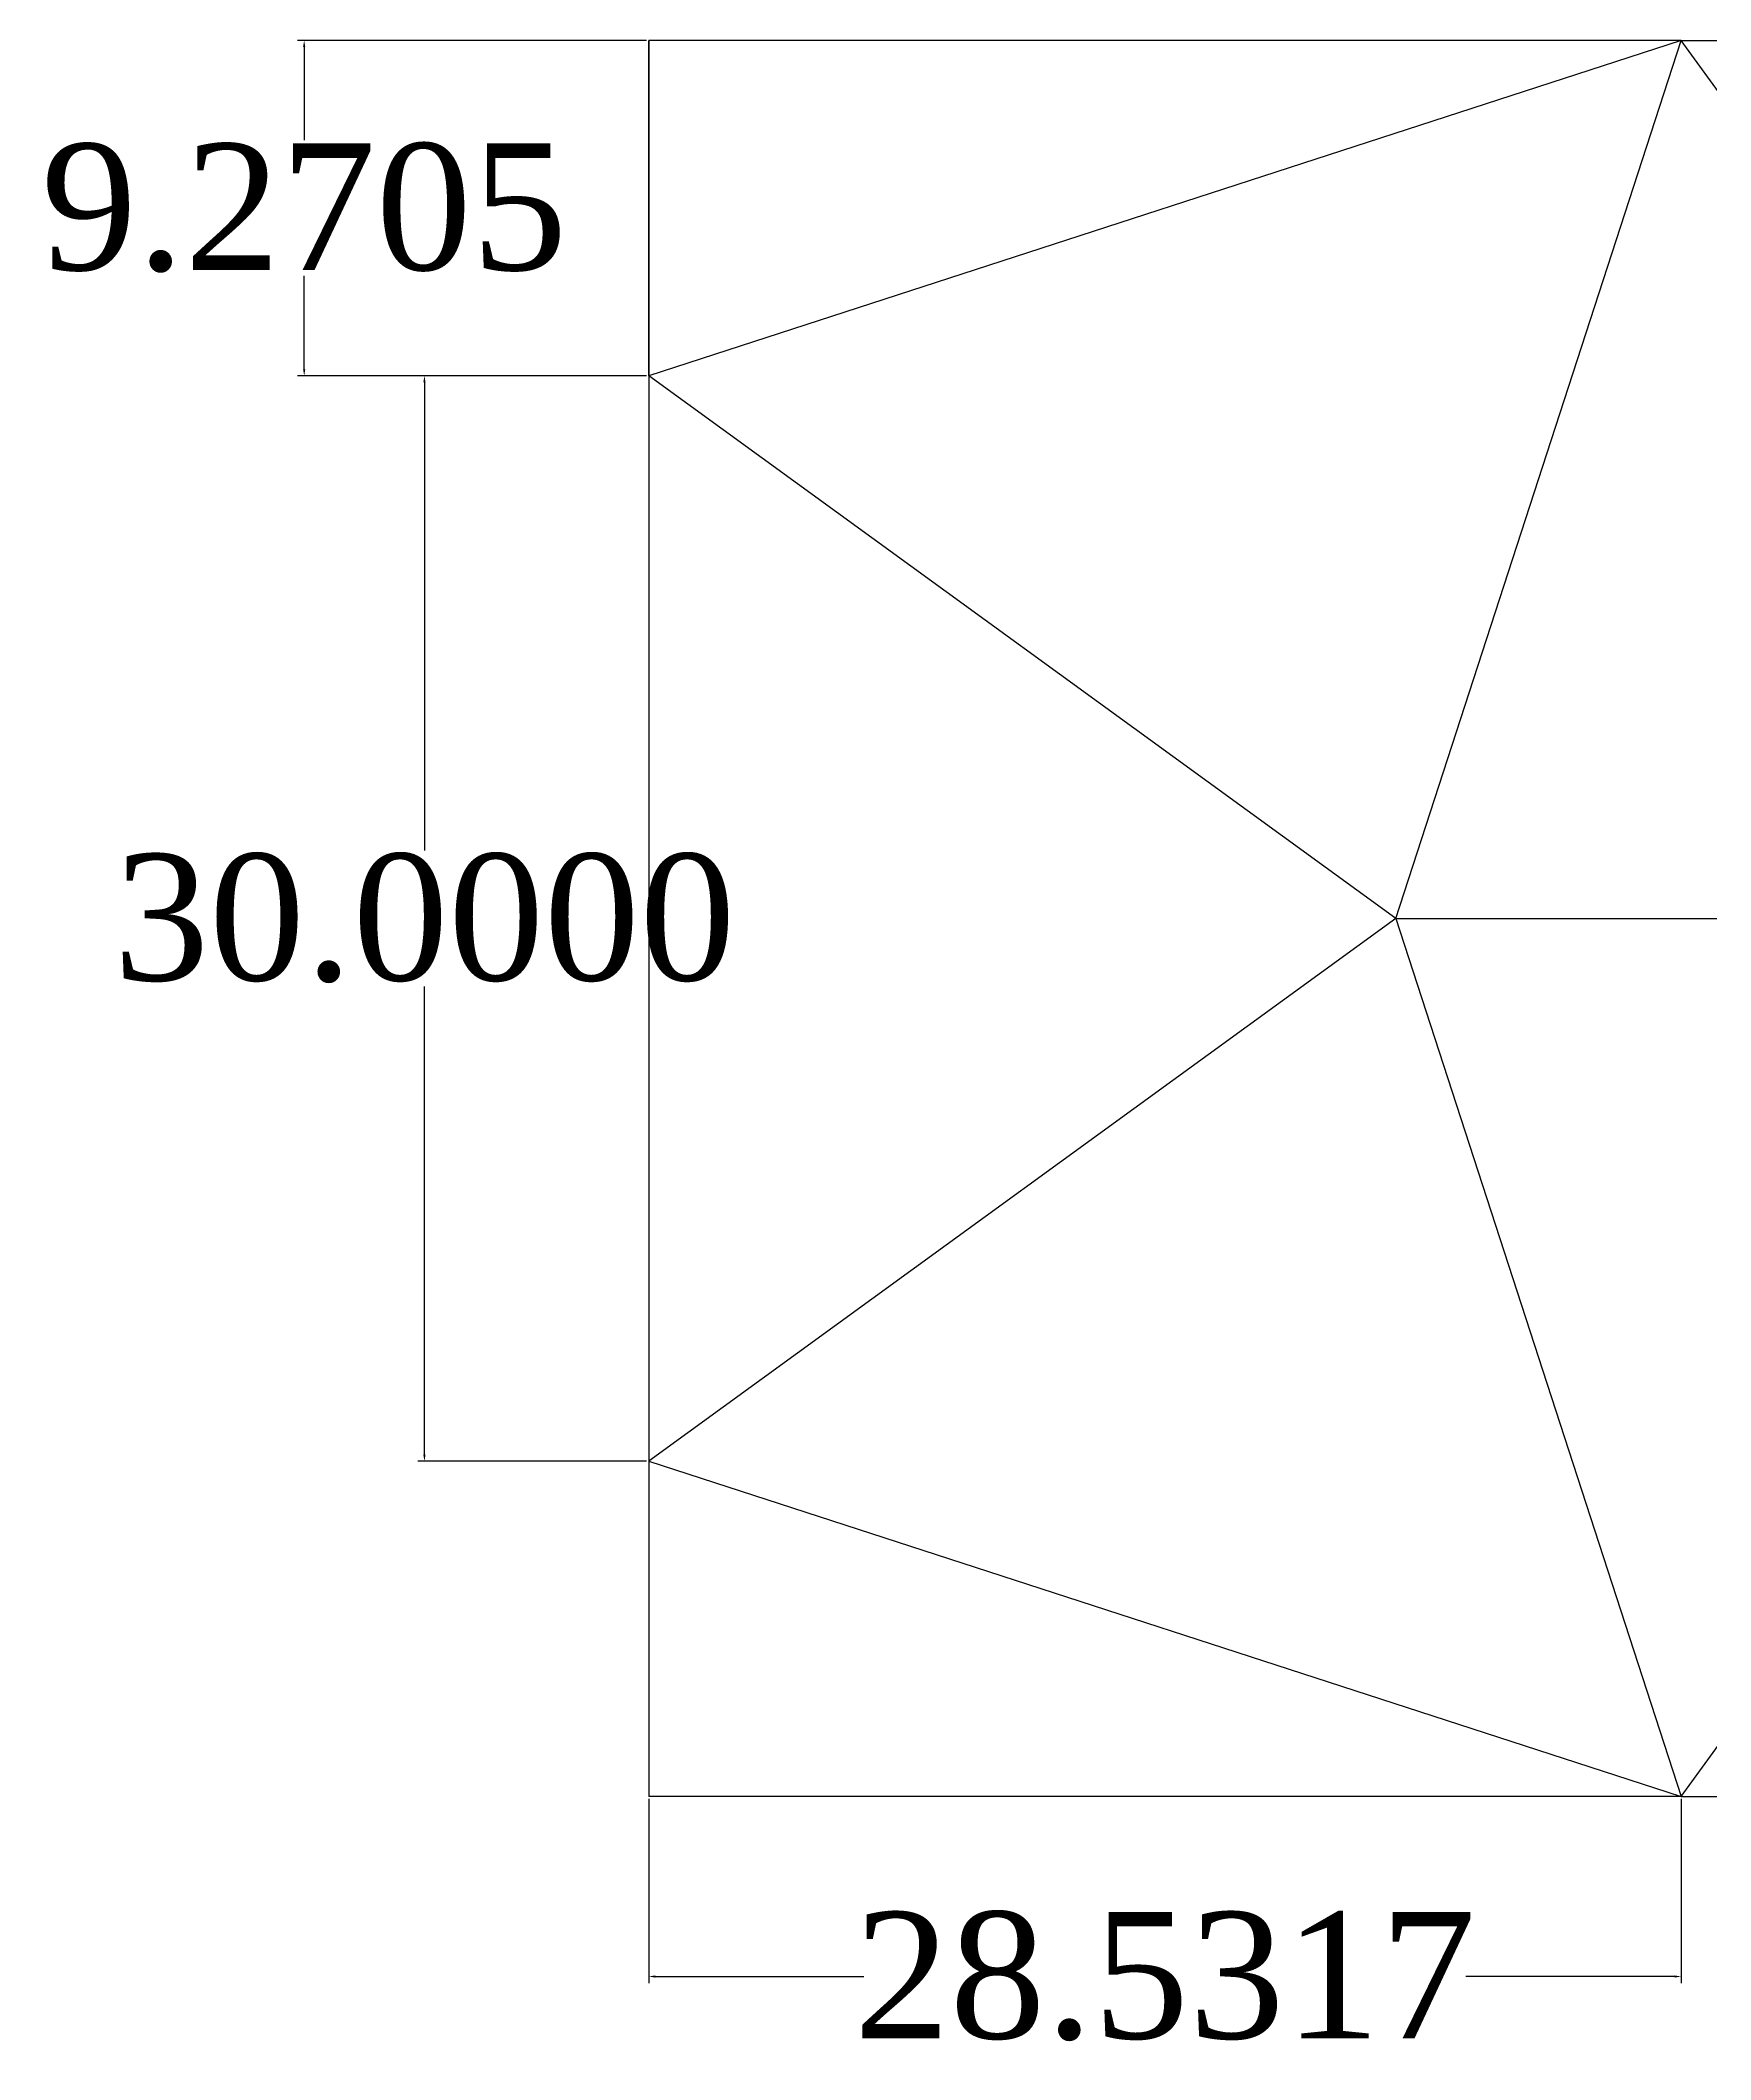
# Paper-space layout 'Layout6' of a CAD drawing. Header units: millimetres. Extents: x 21 to 217, y 44 to 169.
# Drawn here: x 37.8 to 84, y 44.1 to 99.9 of the extents above; entities that cross this region are included whole.
import ezdxf

# ---------------------------------------------------------------- set-up
doc = ezdxf.new("R2010")
doc.units = ezdxf.units.MM
doc.styles.get("Standard").update_dxf_attribs({"font": 'times.ttf', "height": 3.5})
doc.dimstyles.get("Standard").update_dxf_attribs({"dimtxt": 0.18, "dimasz": 0.18, "dimexe": 0.18, "dimexo": 0.0625, "dimgap": 0.09, "dimtad": 0, "dimtih": 1, "dimtoh": 1, "dimdec": 4, "dimzin": 0, "dimdsep": 46, "dimtxsty": 'Standard', "dimcen": 0.09, "dimadec": 0, "dimazin": 0, "dimtfac": 1, "dimtdec": 4, "dimtofl": 0, "dimtmove": 0, "dimatfit": 3, "dimfxl": 1, "dimtolj": 1, "dimtzin": 0, "dimarcsym": 0})

# ---------------------------------------------------------------- blocks, each defined once
blk = doc.blocks.new('*D29')
at = {"color": 0, "lineweight": -2, "transparency": 16777216}
for p, q in [((54.555, 90.631), (48.241, 90.631)), ((48.421, 90.451), (48.421, 77.506)), ((48.421, 60.811), (48.421, 73.756)), ((54.555, 60.631), (48.241, 60.631))]:
    blk.add_line(p, q, dxfattribs=at)
at = {"color": 0, "transparency": 16777216}
for points in [[(48.391, 90.451), (48.451, 90.451), (48.421, 90.631)], [(48.391, 60.811), (48.451, 60.811), (48.421, 60.631)]]:
    blk.add_solid(points, dxfattribs=at)
at = {"layer": 'Defpoints', "color": 0, "transparency": 16777216}
for p in [(54.617, 90.631), (48.421, 60.631), (54.617, 60.631)]:
    blk.add_point(p, dxfattribs=at)
at = {"color": 0, "transparency": 16777216, "insert": (48.421, 75.631), "char_height": 3.5, "attachment_point": 5}
blk.add_mtext('\\A1;30.0000', dxfattribs=at)
blk = doc.blocks.new('*D30')
at = {"color": 0, "lineweight": -2, "transparency": 16777216}
for p, q in [((54.617, 51.298), (54.617, 46.208)), ((83.149, 51.298), (83.149, 46.208)), ((54.797, 46.388), (60.566, 46.388)), ((82.969, 46.388), (77.201, 46.388))]:
    blk.add_line(p, q, dxfattribs=at)
at = {"color": 0, "transparency": 16777216}
for points in [[(54.797, 46.418), (54.797, 46.358), (54.617, 46.388)], [(82.969, 46.418), (82.969, 46.358), (83.149, 46.388)]]:
    blk.add_solid(points, dxfattribs=at)
at = {"layer": 'Defpoints', "color": 0, "transparency": 16777216}
for p in [(54.617, 51.36), (83.149, 51.36), (83.149, 46.388)]:
    blk.add_point(p, dxfattribs=at)
at = {"color": 0, "transparency": 16777216, "insert": (68.883, 46.388), "char_height": 3.5, "attachment_point": 5}
blk.add_mtext('\\A1;28.5317', dxfattribs=at)
blk = doc.blocks.new('*D34')
at = {"color": 0, "lineweight": -2, "transparency": 16777216}
for p, q in [((54.555, 99.901), (44.918, 99.901)), ((45.098, 99.721), (45.098, 97.141)), ((45.098, 90.811), (45.098, 93.391)), ((54.555, 90.631), (44.918, 90.631))]:
    blk.add_line(p, q, dxfattribs=at)
at = {"color": 0, "transparency": 16777216}
for points in [[(45.068, 99.721), (45.128, 99.721), (45.098, 99.901)], [(45.068, 90.811), (45.128, 90.811), (45.098, 90.631)]]:
    blk.add_solid(points, dxfattribs=at)
at = {"layer": 'Defpoints', "color": 0, "transparency": 16777216}
for p in [(54.617, 99.901), (45.098, 90.631), (54.617, 90.631)]:
    blk.add_point(p, dxfattribs=at)
at = {"color": 0, "transparency": 16777216, "insert": (45.098, 95.266), "char_height": 3.5, "attachment_point": 5}
blk.add_mtext('\\A1;9.2705', dxfattribs=at)

psp = doc.layouts.new('Layout6')

# ---------------------------------------------------------------- linework, layer by layer
for p, q in [((83.14901, 99.90139), (54.61731, 99.90139)), ((54.61731, 90.63088), (54.61731, 99.90139)), ((54.61731, 99.90139), (54.61731, 51.36037)), ((75.26304, 75.63088), (83.14901, 99.90139)), ((83.14901, 99.90139), (100.78257, 99.90139)), ((75.26304, 75.63088), (54.61731, 90.63088)), ((75.26304, 75.63088), (54.61731, 60.63088)), ((75.26304, 75.63088), (100.78257, 75.63088)), ((75.26304, 75.63088), (83.14901, 51.36037)), ((83.14901, 51.36037), (54.61731, 51.36037)), ((83.14901, 51.36037), (100.78257, 51.36037))]:
    psp.add_line(p, q)
psp.add_lwpolyline([(54.61731, 90.63088), (54.61731, 60.63088), (83.14901, 51.36037), (100.78257, 75.63088), (83.14901, 99.90139)], close=True)

# ---------------------------------------------------------------- dimensions: what is measured, and where the dimension line sits
for base, p1, p2, picture, middle in [((45.09807, 90.63088), (54.61731, 99.90139), (54.61731, 90.63088), '*D34', (45.09807, 95.26614)), ((48.42083, 60.63088), (54.61731, 90.63088), (54.61731, 60.63088), '*D29', (48.42083, 75.63088))]:
    dim = psp.add_linear_dim(base=base, p1=p1, p2=p2, angle=90, dimstyle='Standard')
    dim.commit()
    dim.dimension.update_dxf_attribs({"geometry": picture, "text_midpoint": middle})
dim = psp.add_linear_dim(base=(83.14901, 46.38805), p1=(54.61731, 51.36037), p2=(83.14901, 51.36037), dimstyle='Standard')
dim.commit()
dim.dimension.update_dxf_attribs({"geometry": '*D30', "text_midpoint": (68.88316, 46.38805)})

doc.saveas('drawing.dxf')
